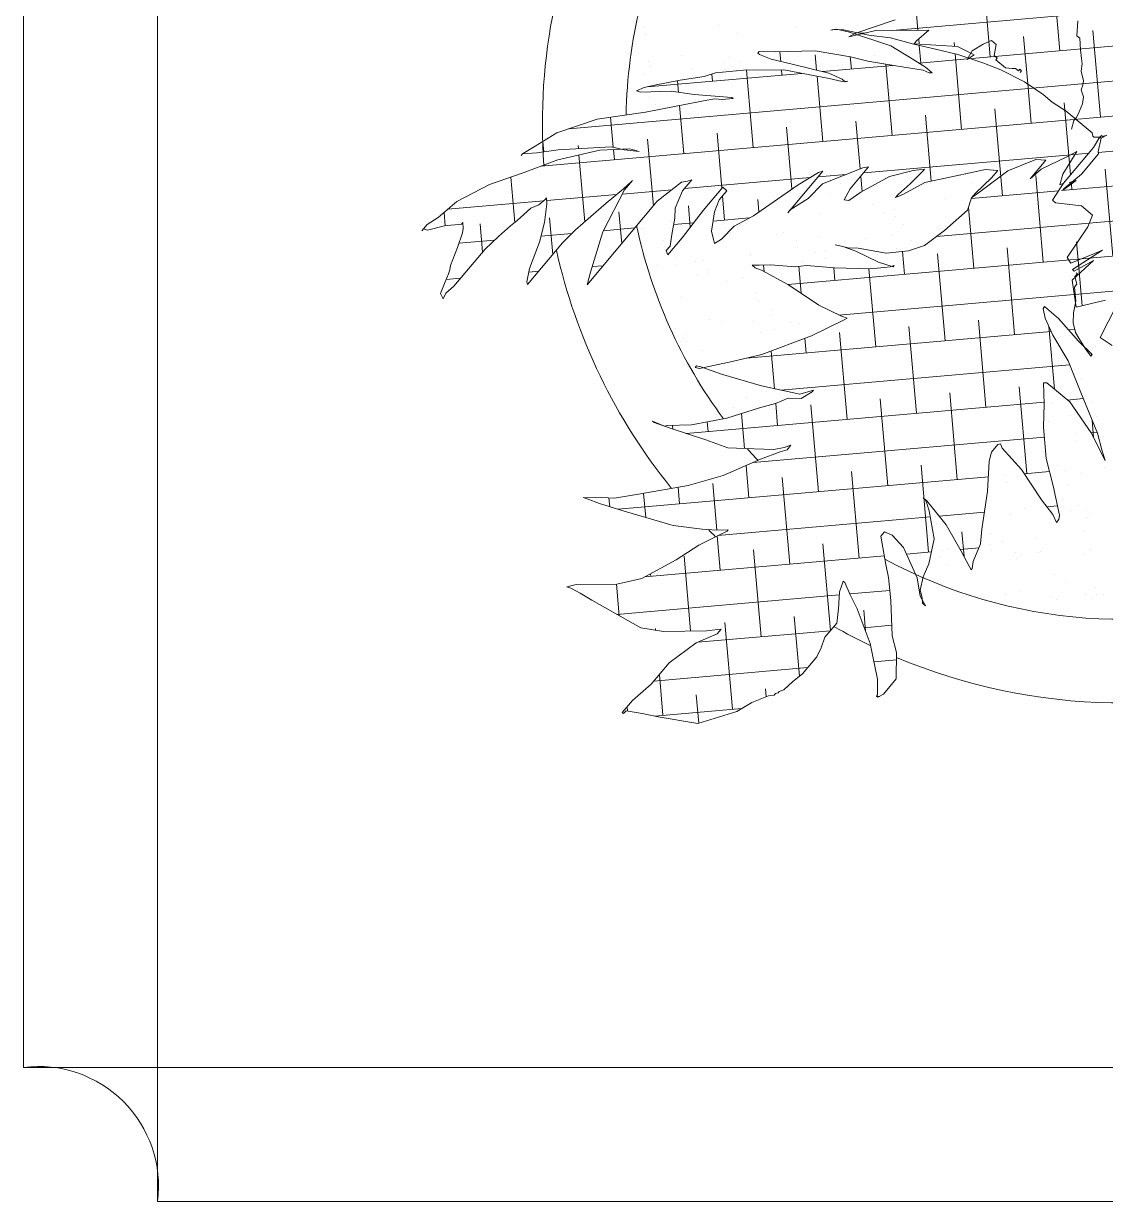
# Model space of a CAD drawing. Header units: inches. Extents: x 20.7 to 35, y 8 to 22.
# Drawn here: x 22.8114 to 23.1745, y 10.3968 to 10.7922 of the extents above; entities that cross this region are included whole.
import ezdxf

# ---------------------------------------------------------------- set-up
doc = ezdxf.new("R2010")
doc.units = ezdxf.units.IN
doc.header["$MEASUREMENT"] = 0
doc.layers.add('FURNITURE D 1 50', color=252, linetype='Continuous', lineweight=13)

msp = doc.modelspace()

# ---------------------------------------------------------------- linework, layer by layer
at = {"layer": 'FURNITURE D 1 50'}
for p, q in [((22.85642576337951, 11.11678352613228), (22.85642576337951, 10.39678352616022)), ((22.81142576347729, 11.07178352616022), (22.8114257633376, 10.44178352613229)), ((23.13588433407436, 10.78097563381599), (23.13333502859912, 10.81011432873518)), ((23.15919529000978, 10.78301507819615), (23.15664598453445, 10.81215377311537)), ((23.11161465429994, 10.78989445306152), (23.11002407266371, 10.80807488435482)), ((23.1030691120222, 10.78984936599468), (23.24153512810811, 10.80196357268579)), ((23.01995858602093, 10.79090954619992), (23.01995858602093, 10.79090954619992)), ((23.04514424189027, 10.79164419498125), (23.04514424189027, 10.79164419498125)), ((23.07053759103665, 10.79080125669923), (23.07053759103665, 10.79080125669923)), ((23.08234175853794, 10.78995038408049), (23.08430992347654, 10.79023204435708)), ((23.08322421261475, 10.79017648991352), (23.08234175853794, 10.78995038408049)), ((23.08656561639175, 10.79003080006382), (23.08322421261475, 10.79017648991352)), ((23.08430992347654, 10.79023204435708), (23.08866761028547, 10.78923359819105)), ((23.09507773344446, 10.78820445881832), (23.08656561639175, 10.79003080006382)), ((23.08844448347894, 10.78772932934002), (23.09747228177723, 10.78981983660373)), ((23.10390730146726, 10.79336100189686), (23.09036309095701, 10.78877749880536)), ((23.09129611921979, 10.79166066736649), (23.09129611921979, 10.79166066736649)), ((23.09747228177723, 10.78981983660373), (23.11521545365734, 10.78991345121006)), ((23.11521545365734, 10.78991345121006), (23.11115511198896, 10.78631284382308)), ((23.16492999632753, 10.78806920730328), (23.1653118485372, 10.79306491814812)), ((23.17289021235773, 10.76072384445088), (23.17034090688234, 10.78986253937003)), ((23.02026401731071, 10.7885895652243), (23.02026401731071, 10.7885895652243)), ((23.05081211229684, 10.78896313118999), (23.05081211229684, 10.78896313118999)), ((23.09036309095701, 10.78877749880536), (23.08844448347894, 10.78772932934002)), ((23.08866761028547, 10.78923359819105), (23.1024842694748, 10.78464774300536)), ((23.09194658572842, 10.78887627103419), (23.09427859243529, 10.78908029518434)), ((23.10237031068031, 10.78740142527844), (23.09507773344446, 10.78820445881832)), ((23.11020323017421, 10.78517842691603), (23.10237031068031, 10.78740142527844)), ((23.11115511198896, 10.78631284382308), (23.11032221547823, 10.78532022906838)), ((23.11202344375248, 10.78522196823758), (23.11187235856885, 10.78694887978883)), ((23.1238277859844, 10.78454016410101), (23.12371899501169, 10.78578365060978)), ((23.12845912593686, 10.78032601227977), (23.2327650721442, 10.78945160011125)), ((23.13345922740474, 10.78523746080447), (23.13626028890125, 10.7865117360333)), ((23.13626028890125, 10.7865117360333), (23.13788634183486, 10.78514732557349)), ((23.1484255607193, 10.77187120229811), (23.14702995094707, 10.7878230949898)), ((23.16594627932353, 10.78721645066155), (23.16492999632753, 10.78806920730328)), ((23.16619406710667, 10.78338390585533), (23.16594627932353, 10.78721645066155)), ((23.01794440009859, 10.7819998808741), (23.01794440009859, 10.7819998808741)), ((23.05832708326976, 10.78279541291657), (23.05785114230964, 10.78222820432948)), ((23.05785114230964, 10.78222820432948), (23.05846091218892, 10.78171655044181)), ((23.0637209233161, 10.78261903004633), (23.05832708326976, 10.78279541291657)), ((23.05846091218892, 10.78171655044181), (23.06234265803774, 10.7801508956887)), ((23.07715596588385, 10.78294458195523), (23.0637209233161, 10.78261903004633)), ((23.06555311196131, 10.77941051123966), (23.06526912078228, 10.78265654527087)), ((23.07754909513967, 10.77653824106249), (23.077097083141, 10.78170476184909)), ((23.08900948657445, 10.78097255097677), (23.07715596588385, 10.78294458195523)), ((23.08322053776017, 10.78345054953489), (23.08322053776017, 10.78345054953489)), ((23.099109936158, 10.78528653477918), (23.099109936158, 10.78528653477918)), ((23.1024842694748, 10.78464774300536), (23.10961812131872, 10.78035326734381)), ((23.11754536510405, 10.7836088844656), (23.11020323017421, 10.78517842691603)), ((23.11032221547823, 10.78532022906838), (23.12485781250057, 10.78448067104959)), ((23.11257337813912, 10.7789361894356), (23.11206201731706, 10.7847810703766)), ((23.12497177123667, 10.78172698870693), (23.11754536510405, 10.7836088844656)), ((23.12626830048701, 10.7566449556906), (23.12405354983285, 10.78195967150595)), ((23.12485781250057, 10.78448067104959), (23.13048459658692, 10.78169240798905)), ((23.13341446062095, 10.77899233632885), (23.12497177123667, 10.78172698870693)), ((23.12809004826543, 10.7800770300757), (23.12982526921117, 10.7829705707401)), ((23.13048459658692, 10.78169240798905), (23.12809004826543, 10.7800770300757)), ((23.12982526921117, 10.7829705707401), (23.13345922740474, 10.78523746080447)), ((23.13788634183486, 10.78514732557349), (23.13716740400183, 10.78140102840642)), ((23.16651128254703, 10.78045967230949), (23.16619406710667, 10.78338390585533)), ((22.99445337786803, 10.75685733637713), (23.23642939645963, 10.77802749484902)), ((23.02114308256175, 10.7793756946758), (23.02114308256175, 10.7793756946758)), ((23.03215805895663, 10.78137929912619), (23.03215805895663, 10.78137929912619)), ((23.04679357085512, 10.77911629771292), (23.04679357085512, 10.77911629771292)), ((23.04805491425849, 10.78068522743446), (23.04805491425849, 10.78068522743446)), ((23.05158247127859, 10.77933223951319), (23.05158247127859, 10.77933223951319)), ((23.06234265803774, 10.7801508956887), (23.06988804954388, 10.77841080202403)), ((23.06988804954388, 10.77841080202403), (23.08167214263572, 10.77553045985471)), ((23.0795564748248, 10.7760475846911), (23.10315987777089, 10.77811261486953)), ((23.08926242220376, 10.77689674505516), (23.08890430444406, 10.78099004977933)), ((23.09474041223301, 10.77954675455652), (23.08900948657445, 10.78097255097677)), ((23.1041349834321, 10.77794651908567), (23.09474041223301, 10.77954675455652)), ((23.09706714458106, 10.78132798918785), (23.09706714458106, 10.78132798918785)), ((23.10051723929966, 10.78082313944974), (23.10051723929966, 10.78082313944974)), ((23.10295734455174, 10.75460551130996), (23.1008665633933, 10.77850324930458)), ((23.1133262980549, 10.77651683482908), (23.1041349834321, 10.77794651908567)), ((23.10855647531888, 10.77804367223107), (23.10855647531888, 10.77804367223107)), ((23.10961812131872, 10.78035326734381), (23.11415919462409, 10.77750944965343)), ((23.11196582181118, 10.77888303514466), (23.1282271911867, 10.78030572061844)), ((23.11272871999738, 10.77800659479928), (23.11272871999738, 10.77800659479928)), ((23.13939820050267, 10.77662947958634), (23.13341446062095, 10.77899233632885)), ((23.13716740400183, 10.78140102840642), (23.13818368711456, 10.78054827190381)), ((23.13818368711456, 10.78054827190381), (23.13770774627115, 10.77998106345588)), ((23.13770774627115, 10.77998106345588), (23.14095985219673, 10.77725224260576)), ((23.16640211453499, 10.77620172118527), (23.16669466903225, 10.77861430091299)), ((23.16669466903225, 10.77861430091299), (23.16651128254703, 10.78045967230949)), ((23.0199444047971, 10.77521392949154), (23.0199444047971, 10.77521392949154)), ((23.02070454021826, 10.77089870758646), (23.07259004922285, 10.77543810142558)), ((23.02170565299856, 10.77763925501945), (23.02170565299856, 10.77763925501945)), ((23.03984007695588, 10.77438519653555), (23.03184843201173, 10.77311675270678)), ((23.03583380319493, 10.77704991473579), (23.03583380319493, 10.77704991473579)), ((23.04360786406859, 10.7755732241252), (23.03984007695588, 10.77438519653555)), ((23.04264051033304, 10.77281785629467), (23.04243188761116, 10.77520242491757)), ((23.05309173310796, 10.77655611978259), (23.04360786406859, 10.7755732241252)), ((23.04709900214495, 10.77679631673737), (23.04709900214495, 10.77679631673737)), ((23.06661104707597, 10.77656931833601), (23.05309173310796, 10.77655611978259)), ((23.05633543268105, 10.75052662254937), (23.05405806421875, 10.77655706318649)), ((23.06595146626843, 10.77485730067497), (23.0658017532554, 10.77656852824359)), ((23.08185552910969, 10.77368508858611), (23.06661104707597, 10.77656931833601)), ((23.06887917281823, 10.77670482942795), (23.06887917281823, 10.77670482942795)), ((23.07964638861641, 10.75256606692987), (23.07773043212534, 10.77446554983219)), ((23.08167214263572, 10.77553045985471), (23.08616365837499, 10.773453151086)), ((23.11530930664468, 10.77557783080397), (23.1133262980549, 10.77651683482908)), ((23.11415919462409, 10.77750944965343), (23.11639501749535, 10.77563338537546)), ((23.11639501749535, 10.77563338537546), (23.11530930664468, 10.77557783080397)), ((23.1474145064122, 10.77256110988572), (23.13939820050267, 10.77662947958634)), ((23.14095985219673, 10.77725224260576), (23.14321554518141, 10.77705099825418)), ((23.14321554518141, 10.77705099825418), (23.14430125584578, 10.77710655274493)), ((23.14430125584578, 10.77710655274493), (23.14531753895848, 10.77625379624233)), ((23.14531753895848, 10.77625379624233), (23.14579347987147, 10.77682100463194)), ((23.14579347987147, 10.77682100463194), (23.14640324980907, 10.77630935081382)), ((23.14640324980907, 10.77630935081382), (23.14592730883776, 10.77574214235466)), ((23.16712584323103, 10.77293638476863), (23.16640211453499, 10.77620172118527)), ((22.98509266126221, 10.74429368769245), (23.30028535809582, 10.77186947549151)), ((23.01976675798257, 10.77068903066454), (23.0170846817317, 10.76955655751852)), ((23.02317758936961, 10.77145165187774), (23.01976675798257, 10.77068903066454)), ((23.03184843201173, 10.77311675270678), (23.02317758936961, 10.77145165187774)), ((23.03122433337587, 10.76906291103762), (23.03088584053226, 10.77293190194465)), ((23.0862132158715, 10.77268664222265), (23.08185552910969, 10.77368508858611)), ((23.08616365837499, 10.773453151086), (23.08717994148763, 10.77260039458339)), ((23.08806239562283, 10.77282650048597), (23.0862132158715, 10.77268664222265)), ((23.08717994148763, 10.77260039458339), (23.08806239562283, 10.77282650048597)), ((23.15358163258166, 10.76835288179388), (23.1474145064122, 10.77256110988572)), ((23.1495792564224, 10.75868440007065), (23.1484255607193, 10.77187120229811)), ((23.16635734789027, 10.76995659659291), (23.16690271647168, 10.77143211611504)), ((23.16715050419644, 10.76759957123921), (23.16635734789027, 10.76995659659291)), ((23.16690271647168, 10.77143211611504), (23.16712584323103, 10.77293638476863)), ((23.0170846817317, 10.76955655751852), (23.01845792051172, 10.76912920732268)), ((23.01845792051172, 10.76912920732268), (23.02875481601792, 10.7694298977502)), ((23.03909624259175, 10.76606859470254), (23.02010863446903, 10.76242798340299)), ((23.02101701257727, 10.76718463456844), (23.02101701257727, 10.76718463456844)), ((23.02875481601792, 10.7694298977502), (23.03645390654547, 10.768285761665)), ((23.03645390654547, 10.768285761665), (23.04914032394431, 10.76730634539407)), ((23.03691386787905, 10.76649056287664), (23.03691386787905, 10.76649056287664)), ((23.04327054293786, 10.76691551967715), (23.03909624259175, 10.76606859470254)), ((23.04584847774457, 10.76668552619404), (23.04327054293786, 10.76691551967715)), ((23.04954683717777, 10.76696524277914), (23.04584847774457, 10.76668552619404)), ((23.04914032394431, 10.76730634539407), (23.04954683717777, 10.76696524277914)), ((23.15663048191969, 10.765794612286), (23.15358163258166, 10.76835288179388)), ((23.16685794975753, 10.76518699158103), (23.16715050419644, 10.76759957123921)), ((23.02010863446903, 10.76242798340299), (23.00392208778452, 10.76006164726272)), ((23.02335498196344, 10.76511135775105), (23.02335498196344, 10.76511135775105)), ((23.03302447674567, 10.74848717816931), (23.03161185084663, 10.76463356607857)), ((23.13996322283502, 10.73435372194515), (23.13741391735964, 10.76349241686444)), ((23.16137481188206, 10.76278024319495), (23.15663048191969, 10.765794612286)), ((23.16094152347303, 10.76305553837845), (23.16072487329497, 10.76553186124463)), ((23.16228085077027, 10.74774695731976), (23.16094152347303, 10.76305553837845)), ((23.17011484648778, 10.75544653707775), (23.16137481188206, 10.76278024319495)), ((23.16478061681794, 10.7606473800523), (23.16568294112498, 10.76254830595071)), ((23.16568294112498, 10.76254830595071), (23.16685794975753, 10.76518699158103)), ((23.00392208778452, 10.76006164726272), (22.99037787727427, 10.75547814417122)), ((23.00934710054456, 10.75063593659192), (23.00846436156918, 10.76072568924924)), ((23.09219546896519, 10.74337186716587), (23.09079200548898, 10.75941352810364)), ((23.11604399187125, 10.73926689295352), (23.11410296142431, 10.76145297248418)), ((23.16317922484971, 10.75667497698272), (23.16394772017925, 10.75965476528634)), ((23.16394772017925, 10.75965476528634), (23.16478061681794, 10.7606473800523)), ((22.99037787727427, 10.75547814417122), (22.98310996100388, 10.75094436418167)), ((23.04578395504304, 10.73688811884875), (23.04417009361829, 10.75533463934316)), ((23.06929687547496, 10.73661909846922), (23.06748104955371, 10.75737408372342)), ((23.17024867532616, 10.75436767478929), (23.17011484648778, 10.75544653707775)), ((23.17065518861794, 10.75402657224393), (23.17024867532616, 10.75436767478929)), ((23.17270762495683, 10.75399587916498), (23.17065518861794, 10.75402657224393)), ((23.17235066935898, 10.75357047279982), (23.17318356586976, 10.75456308755459)), ((23.17311413819023, 10.75365477655001), (23.17270762495683, 10.75399587916498)), ((23.17503274560998, 10.75470294594584), (23.17311413819023, 10.75365477655001)), ((23.17318356586976, 10.75456308755459), (23.17359007916154, 10.75422198500919)), ((23.17359007916154, 10.75422198500919), (23.17503274560998, 10.75470294594584)), ((22.98310996100388, 10.75094436418167), (22.97891579042745, 10.74842261914155)), ((22.9859926139534, 10.7490940498836), (22.98568992795542, 10.7525537666711)), ((22.99080905147305, 10.74980022802683), (23.00862165102158, 10.75080215376567)), ((22.99764189851588, 10.75018456301986), (22.99754818174755, 10.75125575058253)), ((23.01494750283878, 10.75008536781791), (23.00485386390893, 10.74961412617605)), ((23.00862165102158, 10.75080215376567), (23.0129793378418, 10.74980370747171)), ((23.01801622222077, 10.74920191829474), (23.01494750283878, 10.75008536781791)), ((23.02281184584736, 10.73097563851142), (23.02085913768296, 10.75329519496276)), ((23.16050170374591, 10.73862375230226), (23.1704964631093, 10.75053512998307)), ((23.1704964631093, 10.75053512998307), (23.17235066935898, 10.75357047279982)), ((23.1721225160429, 10.74917071952325), (23.17311413819023, 10.75365477655001)), ((23.17213914982086, 10.74891344289436), (23.19045558689184, 10.75051592349423)), ((22.97891579042745, 10.74842261914155), (22.97843984951452, 10.74785541075194)), ((22.97891579042745, 10.74842261914155), (22.98369986059457, 10.74875789015902)), ((22.99076931119892, 10.74645058797674), (22.97907428030088, 10.74200694326537)), ((22.98369986059457, 10.74875789015902), (22.99080905147305, 10.74980022802683)), ((23.00485386390893, 10.74961412617605), (22.99076931119892, 10.74645058797674)), ((22.99978859142864, 10.7256477507481), (22.99782983358695, 10.74803645532683)), ((23.00971352081034, 10.74644773378891), (23.00941785537226, 10.74982720520984)), ((23.0129793378418, 10.74980370747171), (23.01801622222077, 10.74920191829474)), ((23.09338881005495, 10.74202368091599), (23.16427780276355, 10.74822566414679)), ((23.14178198902719, 10.7427325342487), (23.15115189926097, 10.74646911230716)), ((23.15449330302677, 10.74632342258539), (23.14925795279539, 10.74008412950987)), ((23.15115189926097, 10.74646911230716), (23.15449330302677, 10.74632342258539)), ((23.15296133872691, 10.74325933064833), (23.16160249384698, 10.74736576038376)), ((23.16487949630361, 10.74920724419964), (23.16018448835278, 10.74154798604558)), ((23.16160249384698, 10.74736576038376), (23.16487949630361, 10.74920724419964)), ((23.16249361831079, 10.74531501320406), (23.16228085077033, 10.74774695731973)), ((23.16427780276355, 10.74822566414679), (23.16889776197981, 10.74862985820419)), ((23.16646078259258, 10.74159770914753), (23.17217207367854, 10.74840421054309)), ((23.17217207367854, 10.74840421054309), (23.1721225160429, 10.74917071952325)), ((22.98640256487498, 10.74440828940872), (22.98637012550618, 10.74477907309094)), ((23.07969824446793, 10.74263196082214), (23.06791870665118, 10.72859355146829)), ((23.07134461721905, 10.73804262624988), (23.07825557795012, 10.74215099994381)), ((23.07825557795012, 10.74215099994381), (23.07969824446793, 10.74263196082214)), ((23.07958907651424, 10.73837400976746), (23.09308372945848, 10.74372402178077)), ((23.09505189438595, 10.74400568218529), (23.08886466240939, 10.73663197214419)), ((23.09308372945848, 10.74372402178077), (23.09505189438595, 10.74400568218529)), ((23.1020519173219, 10.74079006887056), (23.10999400476955, 10.74282502156279)), ((23.11333540847697, 10.74267933177144), (23.1090023826806, 10.73834096460547)), ((23.10999400476955, 10.74282502156279), (23.11381134937879, 10.74324654028898)), ((23.11381134937879, 10.74324654028898), (23.11333540847697, 10.74267933177144)), ((23.11390543801259, 10.73881803789203), (23.13072162468985, 10.74234754007099)), ((23.13072162468985, 10.74234754007099), (23.1341324560657, 10.74311016141219)), ((23.13237233858892, 10.73564631608175), (23.14178198902719, 10.7427325342487)), ((23.1341324560657, 10.74311016141219), (23.13844058537815, 10.74287822410952)), ((23.13844058537815, 10.74287822410952), (23.13629885114064, 10.74032578599055)), ((23.14925795279539, 10.74008412950987), (23.15296133872691, 10.74325933064833)), ((23.16283567468615, 10.74140529094224), (23.16249361831079, 10.74531501320406)), ((23.17696910111833, 10.71410193258021), (23.174419795643, 10.7432406274994)), ((22.97907428030088, 10.74200694326537), (22.96785519038532, 10.73813050688513)), ((22.97632124138777, 10.72539589917425), (22.97499138601403, 10.74059621565129)), ((23.01273610534487, 10.73671750062682), (23.01540333792225, 10.73907063833048)), ((23.01576029371743, 10.7394960446484), (23.01314261863659, 10.73637639808143)), ((23.01540333792225, 10.73907063833048), (23.01576029371743, 10.7394960446484)), ((23.02409381508981, 10.73250344114618), (23.03226405572558, 10.73893814710378)), ((23.03226405572558, 10.73893814710378), (23.03423222052506, 10.73921980749711)), ((23.03567488711259, 10.73970076831704), (23.03258127111873, 10.73601391336046)), ((23.03320593262477, 10.73675836140255), (23.07539294965109, 10.74044924714031)), ((23.03423222052506, 10.73921980749711), (23.03567488711259, 10.73970076831704)), ((23.07478010968818, 10.73346843407284), (23.07958907651424, 10.73837400976746)), ((23.07806273575459, 10.74068282315836), (23.08749400607, 10.74150795239362)), ((23.08544088489448, 10.73841347697436), (23.08544088489448, 10.73841347697436)), ((23.09286065810529, 10.73576872050302), (23.09241495921238, 10.74086308215994)), ((23.09245888032878, 10.73554922215847), (23.1020519173219, 10.74079006887056)), ((23.1090023826806, 10.73834096460547), (23.1049420410818, 10.73474035716024)), ((23.10679122089151, 10.73488021549318), (23.11390543801259, 10.73881803789203)), ((23.12592489181749, 10.74111101315076), (23.12592489181749, 10.74111101315076)), ((23.12760395664749, 10.74141657127636), (23.12760395664749, 10.74141657127636)), ((23.13006931738228, 10.73847072287537), (23.13006931738228, 10.73847072287537)), ((23.13629885114064, 10.74032578599055), (23.13092967200139, 10.73516535526182)), ((23.153658145183, 10.71206248819995), (23.15110883970759, 10.74120118311917)), ((23.15670902009087, 10.73286542017458), (23.16050170374591, 10.73862375230226)), ((23.16018448835278, 10.74154798604558), (23.15926229387382, 10.73797224015131)), ((23.15926229387382, 10.73797224015131), (23.16050170374591, 10.73862375230226)), ((23.15979204789706, 10.73608851934933), (23.21261835464249, 10.74071022232548)), ((23.16467600415039, 10.73947067734652), (23.16020914931811, 10.73621117251616)), ((23.16068509021987, 10.7367783810337), (23.16646078259258, 10.74159770914753)), ((23.16235088342766, 10.73876361062404), (23.16467600415039, 10.73947067734652)), ((23.16306662058894, 10.73876556719462), (23.16304823849704, 10.73897567546675)), ((23.16327417877038, 10.73639316632535), (23.16310521277761, 10.73832445645956)), ((22.96785519038532, 10.73813050688513), (22.95681948694381, 10.73240869923642)), ((22.98701264880073, 10.73271697273685), (23.01039314934998, 10.73476250148243)), ((23.01314261863659, 10.73637639808143), (23.00579019526113, 10.7222478533687)), ((23.00696041303048, 10.73189817258264), (23.01273610534487, 10.73671750062682)), ((23.01239384393166, 10.73493753957753), (23.02903277154219, 10.73639325711671)), ((23.03258127111873, 10.73601391336046), (23.03007755477397, 10.73014058445076)), ((23.03954155364143, 10.72944866011232), (23.04608574135484, 10.73724777640183)), ((23.04750853770095, 10.73605391728429), (23.04489086262002, 10.73293427071729)), ((23.04515423156981, 10.73559021268964), (23.04515423156981, 10.73559021268964)), ((23.0467193990937, 10.72619594442394), (23.04601288363232, 10.73427145309899)), ((23.04608574135484, 10.73724777640183), (23.04750853770095, 10.73605391728429)), ((23.05638240134253, 10.72764134883143), (23.07134461721905, 10.73804262624988)), ((23.08196709203578, 10.73519525286357), (23.08196709203578, 10.73519525286357)), ((23.08886466240939, 10.73663197214419), (23.08685675726612, 10.73300067175916)), ((23.08834898122221, 10.73271512370449), (23.09245888032878, 10.73554922215847)), ((23.10410914444317, 10.73374774239432), (23.10679122089151, 10.73488021549318)), ((23.1049420410818, 10.73474035716024), (23.10410914444317, 10.73374774239432)), ((23.10475818661816, 10.734021792302), (23.10471861591706, 10.73447408748481)), ((23.1295663605262, 10.73344411435708), (23.15877317994979, 10.73599937995433)), ((23.12962083464718, 10.73360553205904), (23.13237233858892, 10.73564631608175)), ((23.13092967200139, 10.73516535526182), (23.12962083464718, 10.73360553205904)), ((23.16020914931811, 10.73621117251616), (23.16068509021987, 10.7367783810337)), ((22.95681948694381, 10.73240869923642), (22.95056785372769, 10.72702216267462)), ((22.95380541985888, 10.72981171665736), (22.98589956857539, 10.7326195908355)), ((22.98163210930043, 10.73019501164925), (22.98431418567922, 10.73132748480649)), ((22.98431418567922, 10.73132748480649), (22.98650547743567, 10.73311341380625)), ((22.98704581963541, 10.7316934489141), (22.98623758396205, 10.72536402061868)), ((22.98650547743567, 10.73311341380625), (22.98698141839581, 10.73368062239333)), ((22.98698141839581, 10.73368062239333), (22.98704581963541, 10.7316934489141)), ((22.99664843820436, 10.72291102870351), (23.00696041303048, 10.73189817258264)), ((23.00053473926972, 10.70442662235764), (23.02409381508981, 10.73250344114618)), ((23.03518836905572, 10.72375377588778), (23.03455406003086, 10.73100396121783)), ((23.04489086262002, 10.73293427071729), (23.04328947065186, 10.72896186764771)), ((23.05822553622819, 10.72892264014714), (23.05786501596627, 10.73304340559782)), ((23.06875160316197, 10.72958616622306), (23.07478010968818, 10.73346843407284)), ((23.06985027653501, 10.73029369540879), (23.06980259493859, 10.73083869855008)), ((23.08685675726612, 10.73300067175916), (23.08834898122221, 10.73271512370449)), ((23.09625586208243, 10.73152357663661), (23.09625586208243, 10.73152357663661)), ((23.10524385034061, 10.73414502511826), (23.10524385034061, 10.73414502511826)), ((23.11779724763126, 10.72066975829985), (23.22775746433216, 10.7302900307)), ((23.12043937379092, 10.73348157423647), (23.12043937379092, 10.73348157423647)), ((23.12962083464718, 10.73360553205904), (23.12822269926652, 10.72946257764723)), ((23.13034718924767, 10.71002304381982), (23.12855921097035, 10.73045972904468)), ((23.15772530320361, 10.73201266367201), (23.15670902009087, 10.73286542017458)), ((23.16651010445391, 10.73092408214707), (23.15772530320361, 10.73201266367201)), ((23.17016872361289, 10.72785415868205), (23.16651010445391, 10.73092408214707)), ((22.95056785372769, 10.72702216267462), (22.94693389559249, 10.72475527267983)), ((22.9529314694657, 10.72425732564468), (22.95254084914349, 10.72872213635775)), ((22.97709582692771, 10.72602719569766), (22.98163210930043, 10.73019501164925)), ((22.98900776371993, 10.71463073035158), (22.9879321481602, 10.7269250724572)), ((23.01217609742154, 10.71830035432313), (23.01124310409558, 10.72896451683729)), ((23.03003781449969, 10.72679094440067), (23.02897676467289, 10.7213985763693)), ((23.03007755477397, 10.73014058445076), (23.03003781449969, 10.72679094440067)), ((23.03245199741623, 10.72017402424246), (23.03954155364143, 10.72944866011232)), ((23.04328947065186, 10.72896186764771), (23.04236224980251, 10.72249063721116)), ((23.04284458592086, 10.72585694219835), (23.05508596261443, 10.72692792388489)), ((23.04994738151329, 10.72410018365494), (23.05638240134253, 10.72764134883143)), ((23.06791870665118, 10.72859355146829), (23.06875160316197, 10.72958616622306)), ((23.07877201860948, 10.72825456959658), (23.07877201860948, 10.72825456959658)), ((23.10040028764713, 10.72888328636118), (23.10040028764713, 10.72888328636118)), ((23.10385993646612, 10.72973161229018), (23.10385993646612, 10.72973161229018)), ((23.10416536775581, 10.72741163131456), (23.10416536775581, 10.72741163131456)), ((23.12822269926652, 10.72946257764723), (23.12045897179449, 10.72268676913305)), ((23.16856733164461, 10.72388175561244), (23.17016872361289, 10.72785415868205)), ((22.94693389559249, 10.72475527267983), (22.94514911713905, 10.72262824100672)), ((22.94514911713905, 10.72262824100672), (22.94562505798255, 10.72319544945469)), ((22.94562505798255, 10.72319544945469), (22.94699829676252, 10.72276809925889)), ((22.94699829676252, 10.72276809925889), (22.9527342488722, 10.7242377871947)), ((22.9527342488722, 10.7242377871947), (22.95840077323284, 10.72479916418418)), ((22.95840077323284, 10.72479916418418), (22.95887671413458, 10.72536637270172)), ((22.95894111536292, 10.72337919935038), (22.95871798855644, 10.72187493049928)), ((22.95887671413458, 10.72536637270172), (22.95894111536292, 10.72337919935038)), ((22.9654469810046, 10.71544681913296), (22.96462119222484, 10.72488562807677)), ((22.97084419370047, 10.7206406592639), (22.97490453524095, 10.72424126663955)), ((22.97490453524095, 10.72424126663955), (22.97709582692771, 10.72602719569766)), ((22.98623758396205, 10.72536402061868), (22.9845468941537, 10.71880848642076)), ((22.99231541241919, 10.71857266140968), (22.99664843820436, 10.72291102870351)), ((23.00599042641453, 10.72263262103775), (23.01658935385318, 10.72355990703416)), ((23.01868625219119, 10.72324311832178), (23.01868625219119, 10.72324311832178)), ((23.01962962739951, 10.72336248590002), (23.01962962739951, 10.72336248590002)), ((23.02849844488362, 10.72604287812175), (23.02849844488362, 10.72604287812175)), ((23.02962648180944, 10.72470050793522), (23.03636253783706, 10.72528983647457)), ((23.04236224980251, 10.72249063721116), (23.04308597841789, 10.71922530098084)), ((23.04561435572812, 10.71976181636108), (23.04994738151329, 10.72410018365494)), ((23.05389179403001, 10.72519993983966), (23.05389179403001, 10.72519993983966)), ((23.10687348567207, 10.72475940440722), (23.10687348567207, 10.72475940440722)), ((23.12045897179449, 10.72268676913305), (23.11380082528667, 10.71764133511668)), ((23.11867144982737, 10.72324533969907), (23.11867144982737, 10.72324533969907)), ((23.161730589573, 10.71367005947846), (23.16856733164461, 10.72388175561244)), ((22.95871798855644, 10.72187493049928), (22.95704716897818, 10.71699421636677)), ((22.95752585166649, 10.7183925201647), (22.96954146909819, 10.71944375047516)), ((22.96630791119976, 10.71647284330099), (22.97084419370047, 10.7206406592639)), ((22.9805358744744, 10.70453425204458), (22.99231541241919, 10.71857266140968)), ((22.9845468941537, 10.71880848642076), (22.98127468246814, 10.70995536933541)), ((22.98506090416321, 10.72080152510775), (22.99544927779046, 10.72171039003263)), ((23.00579019526113, 10.7222478533687), (23.00172961820211, 10.70874012799506)), ((23.02610282542439, 10.71923860394606), (23.02610282542439, 10.71923860394606)), ((23.02769258816737, 10.71450193949809), (23.03245199741623, 10.72017402424246)), ((23.02897676467289, 10.7213985763693), (23.02846108355526, 10.71748172787125)), ((23.04308597841789, 10.71922530098084), (23.04333879257139, 10.71828824071679)), ((23.04333879257139, 10.71828824071679), (23.04561435572812, 10.71976181636108)), ((23.04879676635115, 10.72192846488211), (23.04879676635115, 10.72192846488211)), ((23.06399228980136, 10.72126501400028), (23.06399228980136, 10.72126501400028)), ((23.0665868323474, 10.72193614012249), (23.0665868323474, 10.72193614012249)), ((23.06799333132663, 10.7045677881247), (23.2419089733249, 10.71978343520943)), ((23.07073125791213, 10.71929584984703), (23.07073125791213, 10.71929584984703)), ((23.07820594865949, 10.72064443225237), (23.07820594865949, 10.72064443225237)), ((23.08703338334583, 10.71912702967738), (23.08703338334583, 10.71912702967738)), ((23.09410280396126, 10.71995036056058), (23.09410280396126, 10.71995036056058)), ((23.10292278174371, 10.72096301492184), (23.10292278174371, 10.72096301492184)), ((23.10929832741157, 10.71928690967879), (23.10929832741157, 10.71928690967879)), ((23.16534272608719, 10.71274956230367), (23.16480376205557, 10.71890994937393)), ((22.95704716897818, 10.71699421636677), (22.9547467093377, 10.71095033625399)), ((22.95583721092343, 10.70399425723071), (22.96630791119976, 10.71647284330099)), ((23.02846108355526, 10.71748172787125), (23.02715224601489, 10.71592190458778)), ((23.02715224601489, 10.71592190458778), (23.02769258816737, 10.71450193949809)), ((23.05539531686433, 10.71500871965575), (23.05539531686433, 10.71500871965575)), ((23.07128471526208, 10.71684470490018), (23.07128471526208, 10.71684470490018)), ((23.07720445593706, 10.71517196789306), (23.07720445593706, 10.71517196789306)), ((23.08042134757436, 10.71572667232831), (23.08042134757436, 10.71572667232831)), ((23.08535424479486, 10.71758813270899), (23.08386202064129, 10.7178736808108)), ((23.08535424479486, 10.71758813270899), (23.08672748356368, 10.71716078264113)), ((23.08821970758935, 10.71687523452806), (23.08535424479486, 10.71758813270899)), ((23.08672748356368, 10.71716078264113), (23.09072821465814, 10.71573692997086)), ((23.09156111116879, 10.7167295447256), (23.08821970758935, 10.71687523452806)), ((23.09072821465814, 10.71573692997086), (23.09833800741505, 10.71200966269892)), ((23.10095568249592, 10.71512930926589), (23.09156111116879, 10.7167295447256)), ((23.10847138653826, 10.71583054457719), (23.10095568249592, 10.71512930926589)), ((23.10433008488526, 10.71649961959234), (23.10433008488526, 10.71649961959234)), ((23.10560700344375, 10.71646132110964), (23.10560700344375, 10.71646132110964)), ((23.10703623331231, 10.70798359943922), (23.10636689339252, 10.71563418973157)), ((23.11380082528667, 10.71764133511668), (23.10847138653826, 10.71583054457719)), ((23.12073115566021, 10.68569236569425), (23.11818185018488, 10.71483106061341)), ((23.14404211159562, 10.68773181007448), (23.14149280612024, 10.71687050499363)), ((23.170807945379, 10.71499405775092), (23.16288070153529, 10.71173844055949)), ((23.16347060131226, 10.7095519666176), (23.17349002164106, 10.71612653076898)), ((23.17349002164106, 10.71612653076898), (23.170807945379, 10.71499405775092)), ((22.9547467093377, 10.71095033625399), (22.95452358253108, 10.70944606740289)), ((23.00227762474513, 10.71056310088252), (23.00595368210564, 10.71088471422795)), ((23.02375725038279, 10.71089040963426), (23.02375725038279, 10.71089040963426)), ((23.0301477738485, 10.71351498085345), (23.0301477738485, 10.71351498085345)), ((23.0304532051383, 10.71119499987783), (23.0304532051383, 10.71119499987783)), ((23.03691780261234, 10.71234870360831), (23.03691780261234, 10.71234870360831)), ((23.03964664878059, 10.71272639487845), (23.03964664878059, 10.71272639487845)), ((23.05533342971786, 10.71424962963474), (23.05533342971786, 10.71424962963474)), ((23.05598044332577, 10.71106369985358), (23.05699672636887, 10.71021094340933)), ((23.05835512141705, 10.71100425770151), (23.05598044332577, 10.71106369985358)), ((23.06225673750724, 10.71111342288598), (23.05835512141705, 10.71100425770151)), ((23.0599740675698, 10.70893683546072), (23.05978967992355, 10.7110443959008)), ((23.07043176893659, 10.71053649531822), (23.06225673750724, 10.71111342288598)), ((23.07424911354583, 10.71095801404448), (23.07043176893659, 10.71053649531822)), ((23.07235634011882, 10.70164925757254), (23.0715678324304, 10.71066194169146)), ((23.07269201840383, 10.71238130957068), (23.07269201840383, 10.71238130957068)), ((23.08359412723722, 10.71012428756488), (23.07424911354583, 10.71095801404448)), ((23.08072677886419, 10.71340669135266), (23.08072677886419, 10.71340669135266)), ((23.09833800741505, 10.71200966269892), (23.10330546404482, 10.71049956257569)), ((23.10366241971225, 10.71092496888249), (23.10221975326381, 10.71044400794585)), ((23.10330546404482, 10.71049956257569), (23.10366241971225, 10.71092496888249)), ((23.16288070153529, 10.71173844055949), (23.161730589573, 10.71367005947846)), ((23.1633118757925, 10.70606052448471), (23.17051539082324, 10.71258147795356)), ((23.17051539082324, 10.71258147795356), (23.16408037113321, 10.70904031266039)), ((23.16668410527065, 10.69741752807842), (23.16534272607832, 10.71274956240527)), ((22.9540971991954, 10.70811234996363), (22.95292219056286, 10.70547366433334)), ((22.95327961852625, 10.70627633080292), (22.95810642552853, 10.7066986216967)), ((22.95452358253108, 10.70944606740289), (22.9540971991954, 10.70811234996363)), ((22.98127468246814, 10.70995536933541), (22.98028306032082, 10.70547131230863)), ((22.98099735673348, 10.70870131867469), (22.98427289398317, 10.70898789105096)), ((23.00172961820211, 10.70874012799506), (23.00053473926972, 10.70442662235764)), ((23.02175886466999, 10.70842787201619), (23.02175886466999, 10.70842787201619)), ((23.03765571997177, 10.70773380032439), (23.03765571997177, 10.70773380032439)), ((23.04105395192228, 10.70826299954899), (23.04105395192228, 10.70826299954899)), ((23.04106222817704, 10.70970841333284), (23.04106222817704, 10.70970841333284)), ((23.05285124342201, 10.70707034944253), (23.05285124342201, 10.70707034944253)), ((23.05699672636887, 10.71021094340933), (23.05909872021546, 10.70941374133912)), ((23.05909872021546, 10.70941374133912), (23.06813130923764, 10.70449261513593)), ((23.08372527737693, 10.70594415505923), (23.08335771790006, 10.71014537910427)), ((23.09546751811096, 10.70982707645432), (23.08359412723722, 10.71012428756488)), ((23.09742019972497, 10.68365292131382), (23.09512951765528, 10.70983553717893)), ((23.10037057364043, 10.71030414969368), (23.09546751811096, 10.70982707645432)), ((23.10221975326381, 10.71044400794585), (23.10037057364043, 10.71030414969368)), ((23.16408037113321, 10.70904031266039), (23.16347060131226, 10.7095519666176)), ((23.16426375760726, 10.70719494139186), (23.16509665424586, 10.70818755615775)), ((23.1649379287261, 10.70469611402489), (23.16426375760726, 10.70719494139186)), ((23.16436209493297, 10.70125427035904), (23.23590646521335, 10.70751359169769)), ((23.16509665424586, 10.70818755615775), (23.16469014101249, 10.70852865877272)), ((22.95292219056286, 10.70547366433334), (22.95132079858347, 10.70150126139163)), ((22.9531699782069, 10.7016411196438), (22.95583721092343, 10.70399425723071)), ((22.98028306032082, 10.70547131230863), (22.9805358744744, 10.70453425204458)), ((23.04753542620197, 10.70558453137888), (23.04753542620197, 10.70558453137888)), ((23.06813130923764, 10.70449261513593), (23.07831401036135, 10.69763986989699)), ((23.16467003525246, 10.69694672083732), (23.1633118757925, 10.70606052448471)), ((23.164105032157, 10.70370349920058), (23.1649379287261, 10.70469611402489)), ((23.16460563402414, 10.69893389418869), (23.164105032157, 10.70370349920058)), ((22.95132079858347, 10.70150126139163), (22.95226765402784, 10.69974019375651)), ((22.95226765402784, 10.69974019375651), (22.9531699782069, 10.7016411196438)), ((23.0318948408261, 10.70024468967291), (23.0318948408261, 10.70024468967291)), ((23.05698275868274, 10.70172173236642), (23.05698275868274, 10.70172173236642)), ((23.05728818997248, 10.69940175139083), (23.05728818997248, 10.69940175139083)), ((23.05835040338987, 10.69869463104109), (23.05835040338987, 10.69869463104109)), ((23.08509370313398, 10.69431918470065), (23.16403241287627, 10.7012254269165)), ((23.16376771095661, 10.69504579481092), (23.16460563402414, 10.69893389418869)), ((23.17458028770839, 10.69926333374771), (23.16467003525246, 10.69694672083732)), ((23.06249482895471, 10.6960543407657), (23.06249482895471, 10.6960543407657)), ((23.07775830971387, 10.69631308638448), (23.07775830971387, 10.69631308638448)), ((23.07831401036135, 10.69763986989699), (23.08592380310701, 10.69391260275295)), ((23.15360967092634, 10.69656172653162), (23.15408561176976, 10.69712893497962)), ((23.15433339948338, 10.69329639023179), (23.15360967092634, 10.69656172653162)), ((23.15408561176976, 10.69712893497962), (23.15876051398307, 10.69320625494238)), ((23.16372797068247, 10.69169615476083), (23.16376771095661, 10.69504579481092)), ((23.17276055977432, 10.68677502849928), (23.17810507788978, 10.69727227268783)), ((23.04171019704266, 10.69287568488492), (23.04171019704266, 10.69287568488492)), ((23.04612024323232, 10.69219477636275), (23.04612024323232, 10.69219477636275)), ((23.05592385590076, 10.69225510313701), (23.05592385590076, 10.69225510313701)), ((23.06200964163021, 10.69403076160708), (23.06200964163021, 10.69403076160708)), ((23.0689680269795, 10.6919304588117), (23.0689680269795, 10.6919304588117)), ((23.07182071120259, 10.69156103144522), (23.07182071120259, 10.69156103144522)), ((23.08658313049396, 10.69263443987403), (23.07590438271983, 10.68733803853203)), ((23.08592380310701, 10.69391260275295), (23.08782254029653, 10.69328595208338)), ((23.08782254029653, 10.69328595208338), (23.08658313049396, 10.69263443987403)), ((23.13442607800819, 10.66340113194912), (23.13187677253292, 10.69253982686831)), ((23.15681701000982, 10.68758778113637), (23.15433339948338, 10.69329639023179)), ((23.15876051398307, 10.69320625494238), (23.16553238365016, 10.68559088854857)), ((23.1644516993674, 10.68843081847215), (23.16372797068247, 10.69169615476083)), ((23.03037157514866, 10.68991245158559), (23.03037157514866, 10.68991245158559)), ((23.03354416979106, 10.68771679240462), (23.03354416979106, 10.68771679240462)), ((23.05410490110255, 10.67986332372746), (23.15628822238598, 10.68880320594116)), ((23.05872982566036, 10.68845144118595), (23.05872982566036, 10.68845144118595)), ((23.07590438271983, 10.68733803853203), (23.05920215491777, 10.68105485389371)), ((23.0634169447719, 10.68956736627761), (23.0634169447719, 10.68956736627761)), ((23.08780416613759, 10.65932224318849), (23.08525486066212, 10.68846093810771)), ((23.11111512207292, 10.66136168756852), (23.10856581659759, 10.69050038248774)), ((23.15738434029431, 10.66947188318707), (23.15554326177086, 10.69051550700309)), ((23.16199251409033, 10.67889549608729), (23.15681701000982, 10.68758778113637)), ((23.16055366441522, 10.69056135893514), (23.16055366441522, 10.69056135893514)), ((23.16221479382624, 10.68932171375576), (23.1642154468462, 10.68949674821461)), ((23.16243278642283, 10.68760482280219), (23.16243278642283, 10.68760482280219)), ((23.16560181126012, 10.68649919961147), (23.1644516993674, 10.68843081847215)), ((23.03177887829032, 10.68544905625602), (23.03177887829032, 10.68544905625602)), ((23.03282579921962, 10.68646690425151), (23.03282579921962, 10.68646690425151)), ((23.0338496010808, 10.685396811429), (23.0338496010808, 10.685396811429)), ((23.07410924378961, 10.68161347693363), (23.07368156733899, 10.68650184113255)), ((23.16339743552648, 10.68585407315642), (23.16339743552648, 10.68585407315642)), ((23.16553238365016, 10.68559088854857), (23.1700535867836, 10.68107225086232)), ((23.1678177640291, 10.68294831527938), (23.16560181126012, 10.68649919961147)), ((23.16957764594018, 10.68050504241432), (23.1678177640291, 10.68294831527938)), ((23.1711712880048, 10.68379718670577), (23.1711712880048, 10.68379718670577)), ((23.17677613465899, 10.68413051141057), (23.17276055977432, 10.68677502849928)), ((23.0392989972445, 10.68234302229754), (23.0392989972445, 10.68234302229754)), ((23.05920215491777, 10.68105485389371), (23.04929190260104, 10.67873824086654)), ((23.06341620263213, 10.66959305166537), (23.06231110250097, 10.68222440396383)), ((23.16626569405007, 10.66830228522056), (23.16199251409033, 10.67889549608729)), ((23.1700535867836, 10.68107225086232), (23.16957764594018, 10.68050504241432)), ((23.03680371536088, 10.67665162118345), (23.03727965632102, 10.67721882977053)), ((23.03829593943367, 10.67636607326789), (23.03680371536088, 10.67665162118345)), ((23.03727965632102, 10.67721882977053), (23.03877188027708, 10.67693328171589)), ((23.04929190260104, 10.67873824086654), (23.03829593943367, 10.67636607326789)), ((23.03877188027708, 10.67693328171589), (23.04572234570544, 10.67448417739245)), ((23.04478280952138, 10.67806043857923), (23.04478280952138, 10.67806043857923)), ((23.06556549749563, 10.66912130388978), (23.16251381842413, 10.6776031829189)), ((23.04572234570544, 10.67448417739245), (23.05904822026103, 10.67055177817713)), ((23.0527345679982, 10.67121681831418), (23.0527345679982, 10.67121681831418)), ((23.15375284590284, 10.67155247913633), (23.15483855662559, 10.67160803369663)), ((23.15396089334227, 10.66437029433837), (23.15375284590284, 10.67155247913633)), ((23.15483855662559, 10.67160803369663), (23.16256230811855, 10.66512708408203)), ((23.16648726349375, 10.67274670736262), (23.16648726349375, 10.67274670736262)), ((23.05904822026103, 10.67055177817713), (23.07191802413398, 10.66772699063768)), ((23.06073159802212, 10.6686889497304), (23.06073159802212, 10.6686889497304)), ((23.07191802413398, 10.66772699063768), (23.07656826538188, 10.66914112412983)), ((23.07609232448009, 10.66857391561229), (23.0724583663448, 10.66630702561753)), ((23.07656826538188, 10.66914112412983), (23.07609232448009, 10.66857391561229)), ((23.12481004442087, 10.63907045382352), (23.12226073894554, 10.66820914874274)), ((23.14812100035623, 10.64110989820381), (23.14557169488081, 10.67024859312296)), ((23.1718228146937, 10.65469859300714), (23.16626569405007, 10.66830228522056)), ((23.03376668639471, 10.65459457630564), (23.15393951436515, 10.66510833641686)), ((23.05837381356527, 10.6631434874766), (23.04751167930591, 10.65969245753116)), ((23.0495386184438, 10.66317170232975), (23.0495386184438, 10.66317170232975)), ((23.05414187113995, 10.66675342298468), (23.05414187113995, 10.66675342298468)), ((23.06378752377226, 10.66464192473024), (23.05837381356527, 10.6631434874766)), ((23.06803125178679, 10.66639716083733), (23.06378752377226, 10.66464192473024)), ((23.06449321020226, 10.65728279880796), (23.06384721029788, 10.66466661150201)), ((23.0724583663448, 10.66630702561753), (23.06803125178679, 10.66639716083733)), ((23.07818813255021, 10.63499156506282), (23.07563882707474, 10.66413025998201)), ((23.10149908848554, 10.63703100944315), (23.09894978301016, 10.6661697043623)), ((23.15369299982156, 10.6566209009533), (23.15396089334227, 10.66437029433837)), ((23.15646166102245, 10.66467955957841), (23.15646166102245, 10.66467955957841)), ((23.16176836984603, 10.66579327251987), (23.1671000770768, 10.66625973645979)), ((23.16256230811855, 10.66512708408203), (23.16977037842436, 10.65472928602774)), ((23.17001176029244, 10.66487611510778), (23.17001176029244, 10.66487611510778)), ((23.04751167930591, 10.65969245753116), (23.03554899059198, 10.65740653751334)), ((23.05342501223187, 10.64955043553108), (23.05240177425095, 10.66124609917196)), ((23.15412236189455, 10.66304012986349), (23.15412236189455, 10.66304012986349)), ((23.16293485904733, 10.66055567762444), (23.16293485904733, 10.66055567762444)), ((23.1714190634341, 10.66041271977825), (23.1714190634341, 10.66041271977825)), ((23.02654106252383, 10.65699085031504), (23.02245606002928, 10.65872705634081)), ((23.02245606002928, 10.65872705634081), (23.02306582985015, 10.6582154023836)), ((23.02306582985015, 10.6582154023836), (23.02843979977176, 10.65636419971504)), ((23.02742351665911, 10.65721695621765), (23.02654106252383, 10.65699085031504)), ((23.03554899059198, 10.65740653751334), (23.02742351665911, 10.65721695621765)), ((23.02843979977176, 10.65636419971504), (23.04035772184112, 10.6524049951405)), ((23.0293664328096, 10.6560563667102), (23.02926114330883, 10.65725983121098)), ((23.04118225426684, 10.65524335442797), (23.04090348391416, 10.6584297141389)), ((23.15462477594592, 10.6461733798666), (23.15369299982156, 10.6566209009533)), ((23.1553462171144, 10.65855204280487), (23.1553462171144, 10.65855204280487)), ((23.17055390518986, 10.65318551260015), (23.17003962114056, 10.65906380618278)), ((23.04035772184112, 10.6524049951405), (23.04783368560926, 10.64975659040167)), ((23.05634597670665, 10.64482531613913), (23.15398316203208, 10.65336746299367)), ((23.16432269801952, 10.65454873841854), (23.16432269801952, 10.65454873841854)), ((23.16462812930929, 10.65222875744295), (23.16462812930929, 10.65222875744295)), ((23.16975771221699, 10.65474755730706), (23.17173224453011, 10.65492030650023)), ((23.16977037842436, 10.65472928602774), (23.17446994171983, 10.64546979260023)), ((23.17333969980145, 10.64907623150388), (23.1718228146937, 10.65469859300714)), ((23.17374983623533, 10.65366577728669), (23.17374983623533, 10.65366577728669)), ((23.04783368560926, 10.64975659040167), (23.05656892942146, 10.6494345178097)), ((23.05656892942146, 10.6494345178097), (23.06325173683636, 10.6491431382271)), ((23.06535373074131, 10.64834593622644), (23.05878488206248, 10.64588363346635)), ((23.06325173683636, 10.6491431382271), (23.06666256815377, 10.64990575949873)), ((23.06767885126648, 10.64905300299612), (23.06535373074131, 10.64834593622644)), ((23.06666256815377, 10.64990575949873), (23.06898768887656, 10.65061282622127)), ((23.06898768887656, 10.65061282622127), (23.06767885126648, 10.64905300299612)), ((23.13552320901759, 10.64528645096812), (23.13629170428872, 10.64826623920226)), ((23.13629170428872, 10.64826623920226), (23.13843343852618, 10.6508186773212)), ((23.13843343852618, 10.6508186773212), (23.13931589260299, 10.65104478315423)), ((23.13931589260299, 10.65104478315423), (23.13985623481396, 10.64962481813408)), ((23.13985623481396, 10.64962481813408), (23.14634057656274, 10.64249235637965)), ((23.17446994171983, 10.64546979260023), (23.17333969980145, 10.64907623150388)), ((23.05878488206248, 10.64588363346635), (23.04625695447855, 10.64044737379149)), ((23.0548771766148, 10.63295212068266), (23.05393012227425, 10.6437770013287)), ((23.11519401083352, 10.61473977569785), (23.11264470535811, 10.643878470617)), ((23.13496276112743, 10.63512447786658), (23.13552320901759, 10.64528645096812)), ((23.14408080650018, 10.64407834077254), (23.14408080650018, 10.64407834077254)), ((23.14420517073511, 10.64435737824722), (23.14420517073511, 10.64435737824722)), ((23.15694966102215, 10.63697332858), (23.15462477594592, 10.6461733798666)), ((23.15841882959329, 10.64373679649931), (23.15841882959329, 10.64373679649931)), ((23.01096970898429, 10.62911071502104), (23.13523066841559, 10.63998214029018)), ((23.04625695447855, 10.64044737379149), (23.03442809487002, 10.63708259137971)), ((23.06857209896278, 10.61066088693729), (23.06602279348751, 10.63979958185647)), ((23.09188305489816, 10.61270033131782), (23.08933374942278, 10.64183902623697)), ((23.14088410912784, 10.64054379845667), (23.14088410912784, 10.64054379845667)), ((23.14484728826254, 10.64022618657039), (23.14484728826254, 10.64022618657039)), ((23.14634057656274, 10.64249235637965), (23.15302314833123, 10.63229385878795)), ((23.14729385111063, 10.64103753202195), (23.15573597824719, 10.64177612244249)), ((23.16073668666043, 10.64206217181489), (23.16073668666043, 10.64206217181489)), ((23.16606976499709, 10.641278447238), (23.16606976499709, 10.641278447238)), ((23.17431568489498, 10.64304272480752), (23.17431568489498, 10.64304272480752)), ((23.03442809487002, 10.63708259137971), (23.01776560728375, 10.6341490467219)), ((23.03156622067947, 10.63091267630223), (23.03107802411573, 10.63649278855984)), ((23.04408561099326, 10.62205783519105), (23.04271183755203, 10.63776013747645)), ((23.14118954041759, 10.63822381748105), (23.14118954041759, 10.63822381748105)), ((23.15912084694897, 10.62717731970271), (23.15694966102215, 10.63697332858)), ((23.16214398980209, 10.63759877648535), (23.16214398980209, 10.63759877648535)), ((23.00015626424202, 10.63297656982717), (22.99918953876495, 10.63306281734964)), ((22.99918953876495, 10.63306281734964), (23.00056277753377, 10.63263546728174)), ((23.00546583294646, 10.63311254038205), (23.00015626424202, 10.63297656982717)), ((23.00056277753377, 10.63263546728174), (23.00476676534363, 10.63104106328046)), ((23.0097739622589, 10.63288060307941), (23.00546583294646, 10.63311254038205)), ((23.00815793324078, 10.62998573609599), (23.00789581888237, 10.63298171692188)), ((23.01776560728375, 10.6341490467219), (23.0097739622589, 10.63288060307941)), ((23.02022001718795, 10.62635793067318), (23.01951149105118, 10.63445642147459)), ((23.11338237446616, 10.63293452453809), (23.11460191416639, 10.63191121669328)), ((23.11399214428705, 10.63242287058088), (23.11338237446616, 10.63293452453809)), ((23.11453248635887, 10.63100290567748), (23.11399214428705, 10.63242287058088)), ((23.11460191416639, 10.63191121669328), (23.1210168281077, 10.62387044392305)), ((23.13302404794773, 10.62249437053524), (23.13496276112743, 10.63512447786658)), ((23.15302314833123, 10.63229385878795), (23.15686515397543, 10.62737856392636)), ((23.00476676534363, 10.63104106328046), (23.01300619808215, 10.62847696217507)), ((23.01300619808215, 10.62847696217507), (23.02940079207808, 10.6236611135062)), ((23.11532564278174, 10.62864588046289), (23.11453248635887, 10.63100290567748)), ((23.11709031541683, 10.61919097413103), (23.11532564278174, 10.62864588046289)), ((23.11868752337249, 10.62679011054052), (23.13388756951302, 10.62811994226288)), ((23.14727778321377, 10.62954213194156), (23.14727778321377, 10.62954213194156)), ((23.15485200970529, 10.62995409311689), (23.15843590802932, 10.63026764359148)), ((23.16317463851554, 10.62884806024984), (23.16317463851554, 10.62884806024984)), ((23.16551340727777, 10.63042426820536), (23.16551340727777, 10.63042426820536)), ((23.16771909396202, 10.62875054996974), (23.16771909396202, 10.62875054996974)), ((23.1696578328425, 10.62778397793), (23.1696578328425, 10.62778397793)), ((23.02940079207808, 10.6236611135062), (23.03915231900292, 10.62248628441159)), ((23.04438475326275, 10.62028946048734), (23.11572045459739, 10.62653052565885)), ((23.11744552023616, 10.62653885849484), (23.11744552023616, 10.62653885849484)), ((23.11775095152591, 10.62421887751926), (23.11775095152591, 10.62421887751926)), ((23.1210168281077, 10.62387044392305), (23.12607334700091, 10.61503635686073)), ((23.14263117610547, 10.62727350727617), (23.14263117610547, 10.62727350727617)), ((23.15686515397543, 10.62737856392636), (23.15806482356219, 10.62468043615519)), ((23.15806482356219, 10.62468043615519), (23.15889772020078, 10.62567305092112)), ((23.15889772020078, 10.62567305092112), (23.15912084694897, 10.62717731970271)), ((23.16802452525177, 10.62643056899412), (23.16802452525177, 10.62643056899412)), ((23.04472954552337, 10.62046453027279), (23.03809126924564, 10.61709391632186)), ((23.03915231900292, 10.62248628441159), (23.04398594672496, 10.62205504663521)), ((23.04398594672496, 10.62205504663521), (23.04788756274557, 10.62216421187804)), ((23.04526114302736, 10.60862144255723), (23.04424646679819, 10.62021924492738)), ((23.04753060708946, 10.62173880544326), (23.04472954552337, 10.62046453027279)), ((23.04788756274557, 10.62216421187804), (23.04753060708946, 10.62173880544326)), ((23.09909432945257, 10.62003441973033), (23.10040316699308, 10.62159424301383)), ((23.10085900208766, 10.6105795133984), (23.09909432945257, 10.62003441973033)), ((23.10040316699308, 10.62159424301383), (23.10291167406187, 10.62045593845659)), ((23.10291167406187, 10.62045593845659), (23.10670412213999, 10.61630715251678)), ((23.12707001077455, 10.61323892019878), (23.12633962770609, 10.62158723687203)), ((23.13264219567974, 10.61749865962082), (23.13302404794773, 10.62249437053524)), ((23.13584437754271, 10.62083683169121), (23.13584437754271, 10.62083683169121)), ((23.16721028111213, 10.62153055329915), (23.16721028111213, 10.62153055329915)), ((23.03809126924564, 10.61709391632186), (23.03046639717998, 10.61213473001428)), ((23.08226285092324, 10.58841732093964), (23.0797177158354, 10.61750834811134)), ((23.10670412213999, 10.61630715251678), (23.11133425769746, 10.60613934801515)), ((23.11526077038842, 10.61081881780723), (23.11709031541683, 10.61919097413103)), ((23.12192307797632, 10.61596804913179), (23.12192307797632, 10.61596804913179)), ((23.12571618327912, 10.61566034650289), (23.13209650416535, 10.61621855225009)), ((23.13013847933495, 10.61162533071117), (23.13264219567974, 10.61749865962082)), ((23.13557221463059, 10.61741224327742), (23.13557221463059, 10.61741224327742)), ((23.13998880310747, 10.61819654141574), (23.13998880310747, 10.61819654141574)), ((23.15146161302847, 10.61924822852175), (23.15146161302847, 10.61924822852175)), ((23.03046639717998, 10.61213473001428), (23.01895475270884, 10.60584571383685)), ((23.01998829169098, 10.60641035457043), (23.10032531721099, 10.61343893356481)), ((23.03529660234447, 10.58827421876216), (23.03309580396466, 10.61342945935078)), ((23.0589560653754, 10.58633020881199), (23.05640675990001, 10.61546890373118)), ((23.10771579345284, 10.61408551645405), (23.11613560897489, 10.61482215486119)), ((23.11919258721376, 10.6132685673143), (23.11919258721376, 10.6132685673143)), ((23.11982354654698, 10.61512991849999), (23.11982354654698, 10.61512991849999)), ((23.12607334700091, 10.61503635686073), (23.12882964192242, 10.61006550743892)), ((23.13613673683442, 10.61534746738392), (23.13613673683442, 10.61534746738392)), ((23.14428050507034, 10.6147456100078), (23.14428050507034, 10.6147456100078)), ((23.14458593636014, 10.61242562903222), (23.14458593636014, 10.61242562903222)), ((23.14646200113235, 10.61407265946181), (23.14646200113235, 10.61407265946181)), ((23.15203359213625, 10.61465339569212), (23.15203359213625, 10.61465339569212)), ((23.15286891617022, 10.61478483319221), (23.15286891617022, 10.61478483319221)), ((23.16722911558655, 10.61398994481033), (23.16722911558655, 10.61398994481033)), ((23.16946616093956, 10.6154802587892), (23.16946616093956, 10.6154802587892)), ((23.10171655980845, 10.60623531477406), (23.10085900208766, 10.6105795133984)), ((23.1133024226833, 10.60642100848924), (23.11526077038842, 10.61081881780723)), ((23.12123084968873, 10.61066652317049), (23.12123084968873, 10.61066652317049)), ((23.12882964192242, 10.61006550743892), (23.12948896918148, 10.60878734454874)), ((23.12948896918148, 10.60878734454874), (23.12984592491837, 10.60921275079716)), ((23.12984592491837, 10.60921275079716), (23.13013847933495, 10.61162533071117)), ((22.99684886762687, 10.60385506111017), (22.99376027801462, 10.60306369056786)), ((23.01048716684049, 10.60401006174633), (22.99684886762687, 10.60385506111017)), ((23.01135941361018, 10.59339264802792), (23.01043056655244, 10.60400941847841)), ((23.01895475270884, 10.60584571383685), (23.01048716684049, 10.60401006174633)), ((23.02195018709209, 10.60658199817673), (23.02187502452212, 10.60744111028276)), ((23.08578282727758, 10.60293191836984), (23.08648189506663, 10.60500339555213)), ((23.08648189506663, 10.60500339555213), (23.08709166488758, 10.60449174159495)), ((23.08709166488758, 10.60449174159495), (23.08883167655729, 10.60037364879245)), ((23.10253437706889, 10.59854147601889), (23.10171655980845, 10.60623531477406)), ((23.11133425769746, 10.60613934801515), (23.11237520183396, 10.59994977805266)), ((23.11231080053598, 10.60193695146238), (23.1133024226833, 10.60642100848924)), ((23.1572769783203, 10.60718275912402), (23.1572769783203, 10.60718275912402)), ((23.161421403885, 10.6045424688486), (23.161421403885, 10.6045424688486)), ((22.99376027801462, 10.60306369056786), (22.99513351686424, 10.60263634031367)), ((22.99513351686424, 10.60263634031367), (22.99825179387061, 10.60098638193827)), ((22.99825179387061, 10.60098638193827), (23.00218309729671, 10.59865421813559)), ((23.01057547444104, 10.5938421476699), (23.08517473562257, 10.60036873733072)), ((23.08490516400549, 10.59569417888362), (23.08523745869623, 10.60145639884771)), ((23.08523745869623, 10.60145639884771), (23.08578282727758, 10.60293191836984)), ((23.08870331279782, 10.60067744783194), (23.10218198727419, 10.60185667904801)), ((23.08883167655729, 10.60037364879245), (23.0911814582454, 10.59574390198554)), ((23.11298497165485, 10.59943812409545), (23.11231080053598, 10.60193695146238)), ((23.11237520183396, 10.59994977805266), (23.11418464125272, 10.59673999619638)), ((23.1408925457569, 10.60045873113448), (23.1408925457569, 10.60045873113448)), ((23.14602757204794, 10.60147531882733), (23.14602757204794, 10.60147531882733)), ((23.15608806920714, 10.59979528025262), (23.15608806920714, 10.59979528025262)), ((23.16789460190996, 10.60041858689463), (23.16789460190996, 10.60041858689463)), ((23.17111548990452, 10.60295236152087), (23.17111548990452, 10.60295236152087)), ((23.17142092119433, 10.60063238054528), (23.17142092119433, 10.60063238054528)), ((23.17382460587804, 10.60055259525048), (23.17382460587804, 10.60055259525048)), ((23.00218309729671, 10.59865421813559), (23.01855279475039, 10.58926806492857)), ((23.10292078461184, 10.58661843541013), (23.10253437706889, 10.59854147601889)), ((23.11316835814007, 10.59759275269899), (23.11298497165485, 10.59943812409545)), ((23.11418464125272, 10.59673999619638), (23.11316835814007, 10.59759275269899)), ((23.15793520748021, 10.59871661000602), (23.15793520748021, 10.59871661000602)), ((23.17030172806516, 10.59917469850471), (23.17030172806516, 10.59917469850471)), ((23.07185835473062, 10.57309881163074), (23.07010168224811, 10.5931776699858)), ((23.08432005508043, 10.59086901936983), (23.08490516400549, 10.59569417888362)), ((23.0911814582454, 10.59574390198554), (23.09558846698515, 10.58407182876073)), ((23.09402557808552, 10.58821117922601), (23.09341263818338, 10.59521711436627)), ((23.01855279475039, 10.58926806492857), (23.02625188527803, 10.58812392884337)), ((23.0235296662576, 10.58852846870451), (23.02347977037736, 10.58909878122525)), ((23.02625188527803, 10.58812392884337), (23.04065365345072, 10.58836323324095)), ((23.03771716419611, 10.58447204573314), (23.0822193539078, 10.58836548283503)), ((23.04065365345072, 10.58836323324095), (23.04447099812954, 10.58878475190885)), ((23.04555670885223, 10.58884030646915), (23.0442478713813, 10.58728048312729)), ((23.04447099812954, 10.58878475190885), (23.04555670885223, 10.58884030646915)), ((23.04934003178802, 10.56199953068656), (23.04679072631269, 10.59113822560571)), ((23.08039354251746, 10.58618954958886), (23.08432005508043, 10.59086901936983)), ((23.09359165688123, 10.58936043042342), (23.10280579521127, 10.59016656307141)), ((23.03720308173116, 10.58425097190808), (23.02815038694895, 10.57759016017578)), ((23.0442478713813, 10.58728048312729), (23.03720308173116, 10.58425097190808)), ((23.07914910614703, 10.58264255288448), (23.08039354251746, 10.58618954958886)), ((23.09558846698515, 10.58407182876073), (23.09802731079741, 10.57211809513145)), ((23.10443766953337, 10.58099607382607), (23.10292078461184, 10.58661843541013)), ((23.0776171418472, 10.57957846094738), (23.07914910614703, 10.58264255288448)), ((23.10430360497894, 10.57216781816375), (23.10443766953337, 10.58099607382607)), ((23.02815038694895, 10.57759016017578), (23.02208214027642, 10.57035825228716)), ((23.07285773272635, 10.57390637621424), (23.0776171418472, 10.57957846094738)), ((23.09684754502432, 10.57790059162633), (23.10440069704838, 10.57856140680233)), ((23.022988812251, 10.57143878980631), (23.07457413579799, 10.57595192082098)), ((23.02602907585263, 10.55996008630606), (23.02483257791617, 10.57363612030047)), ((23.0696302876854, 10.57129838372125), (23.07285773272635, 10.57390637621424)), ((23.10002013675985, 10.56706294194818), (23.10430360497894, 10.57216781816375)), ((23.02208214027642, 10.57035825228716), (23.0158305069324, 10.56497171571421)), ((23.06071396838932, 10.56623728541931), (23.06048564866059, 10.56884699186044)), ((23.06504444773545, 10.56789707681927), (23.06660609942945, 10.56851983983876)), ((23.06660609942945, 10.56851983983876), (23.0696302876854, 10.57129838372125)), ((23.09802731079741, 10.57211809513145), (23.09805197182128, 10.56678128167156)), ((23.0158305069324, 10.56497171571421), (23.01237993527126, 10.56085945445079)), ((23.03800565304418, 10.55730962757313), (23.03717469272526, 10.56680754748018)), ((23.05080116950559, 10.56124209648706), (23.05579352274738, 10.56430230084361)), ((23.05579352274738, 10.56430230084361), (23.06147991727973, 10.56653849782906)), ((23.06147991727973, 10.56653849782906), (23.06332909697277, 10.56667835602281)), ((23.06380503793297, 10.56724556460989), (23.06332909697277, 10.56667835602281)), ((23.06380503793297, 10.56724556460989), (23.06468749202095, 10.56747167031499)), ((23.06468749202095, 10.56747167031499), (23.06504444773545, 10.56789707681927)), ((23.09805197182128, 10.56678128167156), (23.09769501603712, 10.56635587522567)), ((23.09769501603712, 10.56635587522567), (23.0981015293289, 10.56601477268028)), ((23.09783081795054, 10.56624192476132), (23.09864821713232, 10.56631343792334)), ((23.0981015293289, 10.56601477268028), (23.10002013675985, 10.56706294194818)), ((23.01237993527126, 10.56085945445079), (23.01278644844625, 10.56051835176624)), ((23.01278644844625, 10.56051835176624), (23.01361934514331, 10.56151096660184)), ((23.01361934514331, 10.56151096660184), (23.01906274268616, 10.56056807486819)), ((23.01415684488539, 10.56141786223828), (23.01403330907287, 10.56282988303667)), ((23.01906274268616, 10.56056807486819), (23.02438715511126, 10.55948338106298)), ((23.02324345691157, 10.55971637622807), (23.05248582144254, 10.56227475161921)), ((23.0377328998387, 10.5572258018436), (23.05080116950559, 10.56124209648706)), ((23.02438715511126, 10.55948338106298), (23.0377328998387, 10.5572258018436)), ((22.81142576340743, 10.44178352613229), (23.53142576337949, 10.44178352613229)), ((22.85642576337951, 10.39678352623007), (23.48642576340744, 10.39678352616022))]:
    msp.add_line(p, q, dxfattribs=at)
for centre, radius, start, end in [((23.17997554135512, 10.75852965916578), 0.1944244660197682, 152.6537791471333, 184.0919124987309), ((23.17997554135512, 10.75852965916578), 0.1663444660197682, 153.3826760945261, 178.9820564990634), ((23.17997554135512, 10.75852965916578), 0.1663444660197682, 182.9275083412118, 183.043478656332), ((23.17997554135512, 10.75852965916578), 0.1663444660197682, 186.8923448392445, 186.9458397596489), ((23.17997554135512, 10.75852965916578), 0.1663444660197682, 191.8814138884431, 216.5492663877423), ((23.17997554135512, 10.75852965916578), 0.1944244660197682, 192.6061572986211, 219.0227965814519), ((23.17997554135512, 10.75852965916578), 0.1663444660197682, 220.9456264734659, 222.7994793348896), ((23.17997554135512, 10.75852965916578), 0.1944244660197682, 224.4824632131615, 225.4760835189952), ((23.17997554135512, 10.75852965916578), 0.1663444660197682, 241.4681489769152, 290.239964565652), ((23.17997554135512, 10.75852965916578), 0.1944244660197682, 240.2192319274909, 244.3277492938895), ((23.17997554135512, 10.75852965916578), 0.1944244660197682, 247.1297310258856, 290.8576358130977), ((22.81643556043663, 10.40179332311957), 0.04030278398554211, 352.8594359848393, 97.1405641013487)]:
    msp.add_arc(centre, radius, start, end, dxfattribs=at)

doc.saveas('drawing.dxf')
